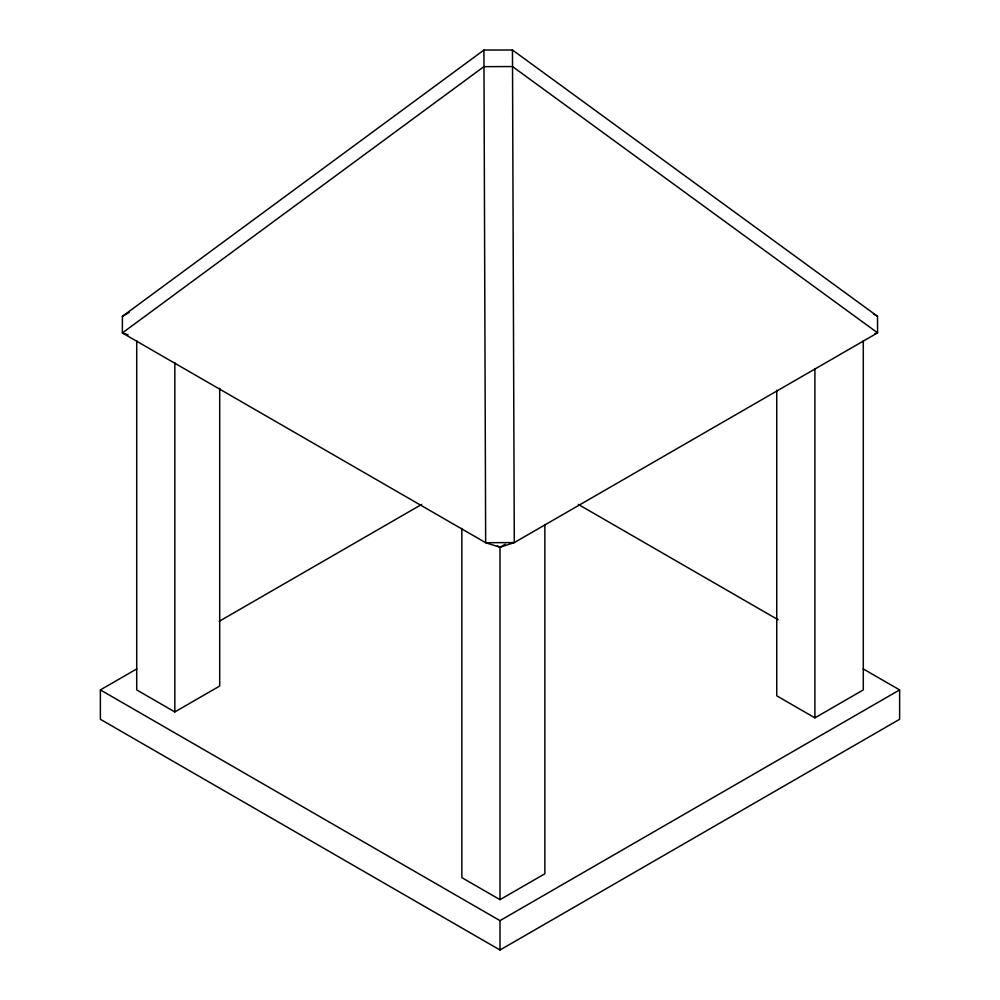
<?xml version="1.0" encoding="UTF-8"?>
<svg xmlns="http://www.w3.org/2000/svg" width="1000" height="1000" viewBox="0 0 1000 1000"><rect width="100%" height="100%" fill="white"/><g stroke="black" fill="none" stroke-linecap="round" stroke-linejoin="round"><path stroke-width="1.5" d="M122.413 316.35L122.362 332.95L485.662 542.7L500 547.288L514.288 542.587L877.575 332.85L877.525 316.3L512.463 50L483.925 50.05L122.413 316.35L129.175 312.45M483.925 50.05L485.662 542.7L514.288 542.587L512.463 50M863.162 668.875L899.625 689.912L899.625 719.287L500 950L100.375 719.287L100.375 689.912L136.838 668.875M219.188 621.325L421.7 504.412M136.713 340.662L136.713 689.912L174.838 711.938L219.7 686.038L219.7 388.225M497.362 545.763L500 547.288L505.275 544.237M461.85 528.375L461.85 877.638L500 899.663L544.862 873.763L544.862 524.513M776.75 390.225L776.75 695.825L814.9 717.85L863.288 689.912L863.288 340.662M100.375 689.912L500 920.638L899.625 689.912M874.725 333.787L877.575 332.85L512.513 66.55L483.875 66.662L122.362 332.95L128.1 334.787M873.475 313.962L877.525 316.3M578.3 504.412L778.112 619.763M814.9 368.6L814.9 717.85M500 547.288L500 899.663M500 920.638L500 950M174.838 362.675L174.838 711.938"/></g></svg>
